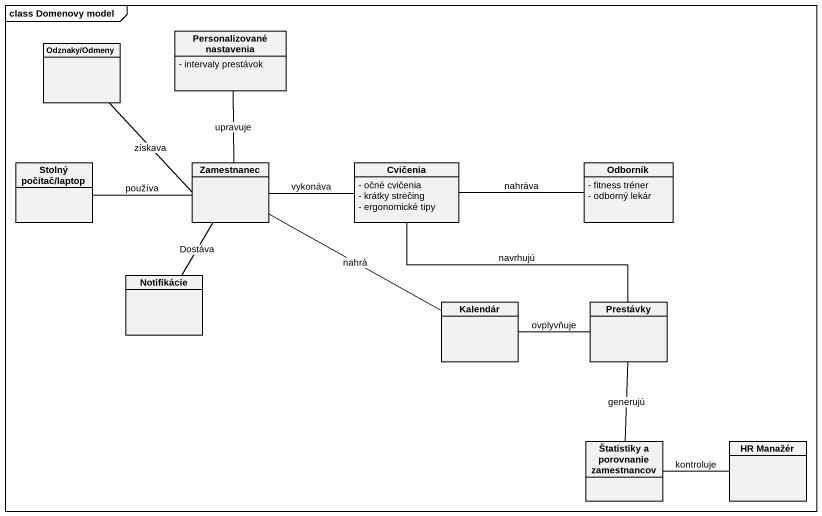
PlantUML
@startuml
mainframe class Domenovy model
hide circle
hide empty members
skinparam classAttributeIconSize 0
class "Odznaky/Odmeny" as Odznaky_Odmeny
class "Personalizované nastavenia" as Personalizované_nastavenia {
  - intervaly prestávok
}
class "Stolný počítač/laptop" as Stolný_počítač_laptop
class Zamestnanec
class Cvičenia {
  - očné cvičenia
  - krátky strečing
  - ergonomické tipy
}
class Odborník {
  - fitness tréner
  - odborný lekár
}
class Notifikácie
class Kalendár
class Prestávky
class "Štatistiky a porovnanie zamestnancov" as Štatistiky_a_porovnanie
class "HR Manažér" as HR_Manažér
Zamestnanec -up- Odznaky_Odmeny : získava
Zamestnanec -up- Personalizované_nastavenia : upravuje
Zamestnanec -left- Stolný_počítač_laptop : používa
Zamestnanec -- Notifikácie : Dostáva
Zamestnanec -right- Kalendár : nahrá
Cvičenia -left- Zamestnanec : vykonáva
Cvičenia -- Prestávky : navrhujú
Odborník -left- Cvičenia : nahráva
Kalendár -right- Prestávky : ovplyvňuje
Prestávky -- Štatistiky_a_porovnanie : generujú
Štatistiky_a_porovnanie -right- HR_Manažér : kontroluje
@enduml
